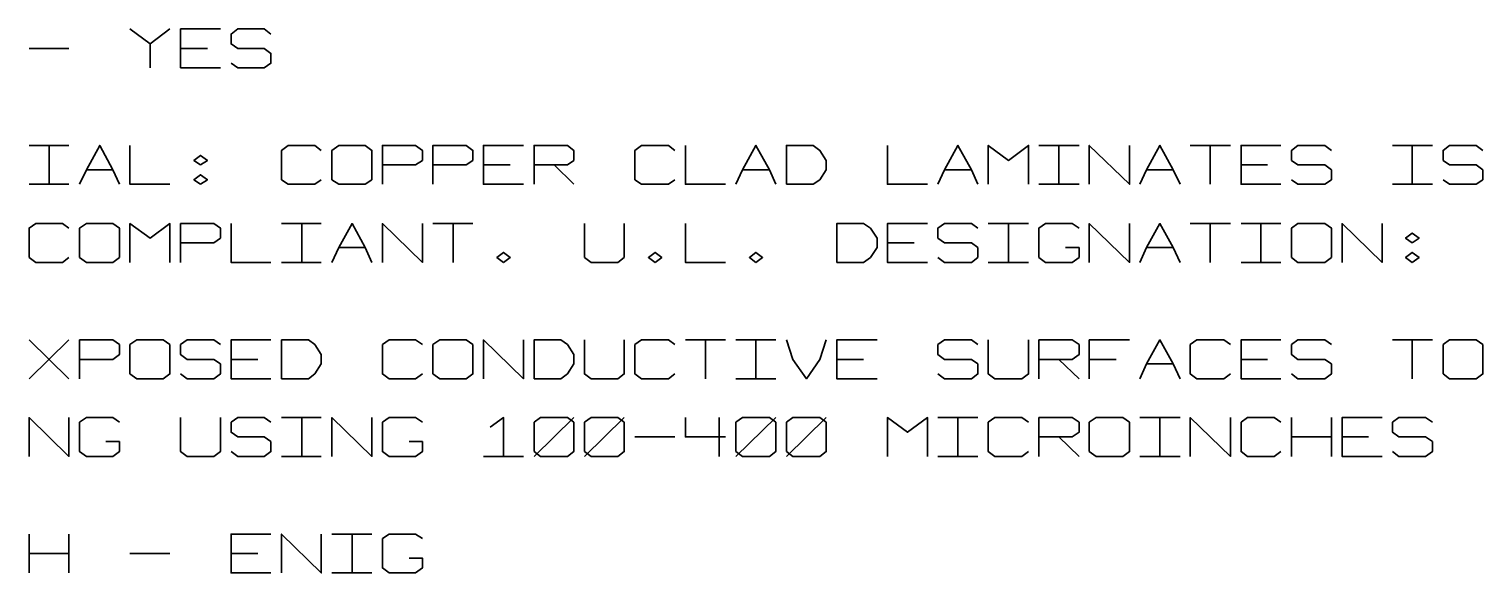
# Model space of a CAD drawing. Header units: millimetres. Extents: x 0 to 1189, y 35 to 806.
# Drawn here: x 776 to 879, y 384.5 to 423 of the extents above; entities that cross this region are included whole.
import ezdxf

# ---------------------------------------------------------------- set-up
doc = ezdxf.new("R2010")
doc.units = ezdxf.units.MM
doc.layers.add('Pen 1', color=7, linetype='Continuous')

msp = doc.modelspace()

# ---------------------------------------------------------------- linework, layer by layer
at = {"layer": 'Pen 1', "color": 7, "lineweight": 30}
for p, q in [((776.03, 421.6), (778.85, 421.6)), ((784.6, 421.92), (784.6, 420.23)), ((786.75, 421.6), (788.65, 421.6)), ((776.03, 414.73), (778.85, 414.73)), ((777.45, 414.73), (777.45, 411.98)), ((847.53, 414.73), (850.38, 414.73)), ((848.95, 414.73), (848.95, 411.98)), ((858.25, 414.73), (861.1, 414.73)), ((859.67, 414.73), (859.67, 411.98)), ((872.58, 414.73), (875.4, 414.73)), ((873.97, 414.73), (873.97, 411.98)), ((781.95, 413), (780.08, 413)), ((808.2, 413.35), (810.1, 413.35)), ((813.2, 413.35), (814.6, 411.98)), ((828.45, 413), (826.55, 413)), ((842.75, 413), (840.85, 413)), ((857.05, 413), (855.15, 413)), ((861.85, 413.35), (863.72, 413.35)), ((776.03, 411.98), (778.85, 411.98)), ((847.53, 411.98), (850.38, 411.98)), ((872.58, 411.98), (875.4, 411.98)), ((793.9, 409.2), (796.72, 409.2)), ((795.33, 409.2), (795.33, 406.45)), ((804.62, 409.2), (807.45, 409.2)), ((806.05, 409.2), (806.05, 406.45)), ((843.95, 409.2), (846.8, 409.2)), ((845.38, 409.2), (845.38, 406.45)), ((858.25, 409.2), (861.1, 409.2)), ((859.67, 409.2), (859.67, 406.45)), ((861.85, 409.2), (864.67, 409.2)), ((863.25, 409.2), (863.25, 406.45)), ((836.8, 407.83), (838.7, 407.83)), ((799.83, 407.5), (797.95, 407.5)), ((857.05, 407.5), (855.15, 407.5)), ((793.9, 406.45), (796.72, 406.45)), ((843.95, 406.45), (846.8, 406.45)), ((861.85, 406.45), (864.67, 406.45)), ((776.03, 398.2), (778.85, 400.95)), ((776.03, 400.95), (778.85, 398.2)), ((822.5, 400.95), (825.33, 400.95)), ((823.92, 400.95), (823.92, 398.2)), ((826.08, 400.95), (828.9, 400.95)), ((827.5, 400.95), (827.5, 398.2)), ((872.58, 400.95), (875.4, 400.95)), ((873.97, 400.95), (873.97, 398.2)), ((790.33, 399.58), (792.22, 399.58)), ((833.22, 399.58), (835.12, 399.58)), ((848.95, 399.58), (850.38, 398.2)), ((851.1, 399.58), (853, 399.58)), ((861.85, 399.58), (863.72, 399.58)), ((857.05, 399.25), (855.15, 399.25)), ((826.08, 398.2), (828.9, 398.2)), ((793.9, 395.45), (796.72, 395.45)), ((795.33, 395.45), (795.33, 392.7)), ((811.78, 392.7), (814.6, 395.45)), ((815.35, 392.7), (818.17, 395.45)), ((824.88, 395.45), (824.88, 392.7)), ((826.08, 392.7), (828.9, 395.45)), ((829.65, 392.7), (832.47, 395.45)), ((840.38, 395.45), (843.22, 395.45)), ((841.8, 395.45), (841.8, 392.7)), ((854.67, 395.45), (857.53, 395.45)), ((856.1, 395.45), (856.1, 392.7)), ((865.42, 392.7), (865.42, 395.45)), ((868.25, 395.45), (868.25, 392.7)), ((818.92, 394.08), (821.75, 394.08)), ((848.95, 394.08), (850.38, 392.7)), ((865.42, 394.08), (868.25, 394.08)), ((869, 394.08), (870.88, 394.08)), ((793.9, 392.7), (796.72, 392.7)), ((808.2, 392.7), (811.03, 392.7)), ((840.38, 392.7), (843.22, 392.7)), ((854.67, 392.7), (857.53, 392.7)), ((776.03, 384.45), (776.03, 387.2)), ((778.85, 387.2), (778.85, 384.45)), ((797.47, 387.2), (800.3, 387.2)), ((798.9, 387.2), (798.9, 384.45)), ((776.03, 385.83), (778.85, 385.83)), ((783.17, 385.83), (786, 385.83)), ((790.33, 385.83), (792.22, 385.83)), ((797.47, 384.45), (800.3, 384.45))]:
    msp.add_line(p, q, dxfattribs=at)
for points in [[(783.17, 422.98), (784.6, 421.92), (786, 422.98)], [(789.58, 420.23), (786.75, 420.23), (786.75, 422.98), (789.58, 422.98)], [(790.33, 420.55), (790.8, 420.23), (792.67, 420.23), (793.15, 420.55), (793.15, 421.25), (792.67, 421.6), (790.8, 421.6), (790.33, 421.92), (790.33, 422.62), (790.8, 422.98), (792.67, 422.98), (793.15, 422.62)], [(779.6, 411.98), (780.08, 413), (781.03, 414.73), (781.95, 413), (782.42, 411.98)], [(783.17, 414.73), (783.17, 411.98), (786, 411.98)], [(788.17, 413.35), (787.7, 413.67), (788.17, 414.02), (788.65, 413.67), (788.17, 413.35)], [(796.72, 412.3), (796.25, 411.98), (794.38, 411.98), (793.9, 412.3), (793.9, 414.38), (794.38, 414.73), (796.25, 414.73), (796.72, 414.38)], [(797.47, 412.3), (797.95, 411.98), (799.83, 411.98), (800.3, 412.3), (800.3, 414.38), (799.83, 414.73), (797.95, 414.73), (797.47, 414.38), (797.47, 412.3)], [(801.05, 411.98), (801.05, 414.73), (803.4, 414.73), (803.88, 414.38), (803.88, 413.67), (803.4, 413.35), (801.05, 413.35)], [(804.62, 411.98), (804.62, 414.73), (806.97, 414.73), (807.45, 414.38), (807.45, 413.67), (806.97, 413.35), (804.62, 413.35)], [(811.03, 411.98), (808.2, 411.98), (808.2, 414.73), (811.03, 414.73)], [(811.78, 411.98), (811.78, 414.73), (814.15, 414.73), (814.6, 414.38), (814.6, 413.67), (814.15, 413.35), (811.78, 413.35)], [(821.75, 412.3), (821.3, 411.98), (819.4, 411.98), (818.92, 412.3), (818.92, 414.38), (819.4, 414.73), (821.3, 414.73), (821.75, 414.38)], [(822.5, 414.73), (822.5, 411.98), (825.33, 411.98)], [(826.08, 411.98), (826.55, 413), (827.5, 414.73), (828.45, 413), (828.9, 411.98)], [(829.65, 411.98), (829.65, 414.73), (831.55, 414.73), (832.03, 414.38), (832.47, 413.67), (832.47, 413), (832.03, 412.3), (831.55, 411.98), (829.65, 411.98)], [(836.8, 414.73), (836.8, 411.98), (839.65, 411.98)], [(840.38, 411.98), (840.85, 413), (841.8, 414.73), (842.75, 413), (843.22, 411.98)], [(843.95, 411.98), (843.95, 414.73), (845.38, 413.67), (846.8, 414.73), (846.8, 411.98)], [(851.1, 411.98), (851.1, 414.73), (853.95, 411.98), (853.95, 414.73)], [(854.67, 411.98), (855.15, 413), (856.1, 414.73), (857.05, 413), (857.53, 411.98)], [(864.67, 411.98), (861.85, 411.98), (861.85, 414.73), (864.67, 414.73)], [(865.42, 412.3), (865.88, 411.98), (867.78, 411.98), (868.25, 412.3), (868.25, 413), (867.78, 413.35), (865.88, 413.35), (865.42, 413.67), (865.42, 414.38), (865.88, 414.73), (867.78, 414.73), (868.25, 414.38)], [(876.15, 412.3), (876.6, 411.98), (878.5, 411.98), (878.97, 412.3), (878.97, 413), (878.5, 413.35), (876.6, 413.35), (876.15, 413.67), (876.15, 414.38), (876.6, 414.73), (878.5, 414.73), (878.97, 414.38)], [(788.17, 411.98), (787.7, 412.3), (788.17, 412.65), (788.65, 412.3), (788.17, 411.98)], [(778.85, 406.8), (778.38, 406.45), (776.5, 406.45), (776.03, 406.8), (776.03, 408.88), (776.5, 409.2), (778.38, 409.2), (778.85, 408.88)], [(779.6, 406.8), (780.08, 406.45), (781.95, 406.45), (782.42, 406.8), (782.42, 408.88), (781.95, 409.2), (780.08, 409.2), (779.6, 408.88), (779.6, 406.8)], [(783.17, 406.45), (783.17, 409.2), (784.6, 408.17), (786, 409.2), (786, 406.45)], [(786.75, 406.45), (786.75, 409.2), (789.1, 409.2), (789.58, 408.88), (789.58, 408.17), (789.1, 407.83), (786.75, 407.83)], [(790.33, 409.2), (790.33, 406.45), (793.15, 406.45)], [(797.47, 406.45), (797.95, 407.5), (798.9, 409.2), (799.83, 407.5), (800.3, 406.45)], [(801.05, 406.45), (801.05, 409.2), (803.88, 406.45), (803.88, 409.2)], [(815.35, 409.2), (815.35, 406.8), (815.83, 406.45), (817.72, 406.45), (818.17, 406.8), (818.17, 409.2)], [(822.5, 409.2), (822.5, 406.45), (825.33, 406.45)], [(833.22, 406.45), (833.22, 409.2), (835.12, 409.2), (835.6, 408.88), (836.08, 408.17), (836.08, 407.5), (835.6, 406.8), (835.12, 406.45), (833.22, 406.45)], [(839.65, 406.45), (836.8, 406.45), (836.8, 409.2), (839.65, 409.2)], [(840.38, 406.8), (840.85, 406.45), (842.75, 406.45), (843.22, 406.8), (843.22, 407.5), (842.75, 407.83), (840.85, 407.83), (840.38, 408.17), (840.38, 408.88), (840.85, 409.2), (842.75, 409.2), (843.22, 408.88)], [(849.42, 407.5), (850.38, 407.5), (850.38, 406.8), (849.9, 406.45), (848, 406.45), (847.53, 406.8), (847.53, 408.88), (848, 409.2), (849.9, 409.2), (850.38, 408.88)], [(851.1, 406.45), (851.1, 409.2), (853.95, 406.45), (853.95, 409.2)], [(854.67, 406.45), (855.15, 407.5), (856.1, 409.2), (857.05, 407.5), (857.53, 406.45)], [(865.42, 406.8), (865.88, 406.45), (867.78, 406.45), (868.25, 406.8), (868.25, 408.88), (867.78, 409.2), (865.88, 409.2), (865.42, 408.88), (865.42, 406.8)], [(869, 406.45), (869, 409.2), (871.83, 406.45), (871.83, 409.2)], [(873.97, 407.83), (873.5, 408.17), (873.97, 408.52), (874.45, 408.17), (873.97, 407.83)], [(809.62, 406.45), (809.15, 406.8), (809.62, 407.15), (810.1, 406.8), (809.62, 406.45)], [(820.35, 406.45), (819.88, 406.8), (820.35, 407.15), (820.83, 406.8), (820.35, 406.45)], [(827.5, 406.45), (827.03, 406.8), (827.5, 407.15), (827.97, 406.8), (827.5, 406.45)], [(873.97, 406.45), (873.5, 406.8), (873.97, 407.15), (874.45, 406.8), (873.97, 406.45)], [(779.6, 398.2), (779.6, 400.95), (781.95, 400.95), (782.42, 400.62), (782.42, 399.92), (781.95, 399.58), (779.6, 399.58)], [(783.17, 398.55), (783.65, 398.2), (785.53, 398.2), (786, 398.55), (786, 400.62), (785.53, 400.95), (783.65, 400.95), (783.17, 400.62), (783.17, 398.55)], [(786.75, 398.55), (787.22, 398.2), (789.1, 398.2), (789.58, 398.55), (789.58, 399.25), (789.1, 399.58), (787.22, 399.58), (786.75, 399.92), (786.75, 400.62), (787.22, 400.95), (789.1, 400.95), (789.58, 400.62)], [(793.15, 398.2), (790.33, 398.2), (790.33, 400.95), (793.15, 400.95)], [(793.9, 398.2), (793.9, 400.95), (795.8, 400.95), (796.25, 400.62), (796.72, 399.92), (796.72, 399.25), (796.25, 398.55), (795.8, 398.2), (793.9, 398.2)], [(803.88, 398.55), (803.4, 398.2), (801.53, 398.2), (801.05, 398.55), (801.05, 400.62), (801.53, 400.95), (803.4, 400.95), (803.88, 400.62)], [(804.62, 398.55), (805.1, 398.2), (806.97, 398.2), (807.45, 398.55), (807.45, 400.62), (806.97, 400.95), (805.1, 400.95), (804.62, 400.62), (804.62, 398.55)], [(808.2, 398.2), (808.2, 400.95), (811.03, 398.2), (811.03, 400.95)], [(811.78, 398.2), (811.78, 400.95), (813.67, 400.95), (814.15, 400.62), (814.6, 399.92), (814.6, 399.25), (814.15, 398.55), (813.67, 398.2), (811.78, 398.2)], [(815.35, 400.95), (815.35, 398.55), (815.83, 398.2), (817.72, 398.2), (818.17, 398.55), (818.17, 400.95)], [(821.75, 398.55), (821.3, 398.2), (819.4, 398.2), (818.92, 398.55), (818.92, 400.62), (819.4, 400.95), (821.3, 400.95), (821.75, 400.62)], [(829.65, 400.95), (830.12, 399.58), (831.08, 398.2), (832.03, 399.58), (832.47, 400.95)], [(836.08, 398.2), (833.22, 398.2), (833.22, 400.95), (836.08, 400.95)], [(840.38, 398.55), (840.85, 398.2), (842.75, 398.2), (843.22, 398.55), (843.22, 399.25), (842.75, 399.58), (840.85, 399.58), (840.38, 399.92), (840.38, 400.62), (840.85, 400.95), (842.75, 400.95), (843.22, 400.62)], [(843.95, 400.95), (843.95, 398.55), (844.42, 398.2), (846.33, 398.2), (846.8, 398.55), (846.8, 400.95)], [(847.53, 398.2), (847.53, 400.95), (849.9, 400.95), (850.38, 400.62), (850.38, 399.92), (849.9, 399.58), (847.53, 399.58)], [(851.1, 398.2), (851.1, 400.95), (853.95, 400.95)], [(854.67, 398.2), (855.15, 399.25), (856.1, 400.95), (857.05, 399.25), (857.53, 398.2)], [(861.1, 398.55), (860.62, 398.2), (858.72, 398.2), (858.25, 398.55), (858.25, 400.62), (858.72, 400.95), (860.62, 400.95), (861.1, 400.62)], [(864.67, 398.2), (861.85, 398.2), (861.85, 400.95), (864.67, 400.95)], [(865.42, 398.55), (865.88, 398.2), (867.78, 398.2), (868.25, 398.55), (868.25, 399.25), (867.78, 399.58), (865.88, 399.58), (865.42, 399.92), (865.42, 400.62), (865.88, 400.95), (867.78, 400.95), (868.25, 400.62)], [(876.15, 398.55), (876.6, 398.2), (878.5, 398.2), (878.97, 398.55), (878.97, 400.62), (878.5, 400.95), (876.6, 400.95), (876.15, 400.62), (876.15, 398.55)], [(776.03, 392.7), (776.03, 395.45), (778.85, 392.7), (778.85, 395.45)], [(781.47, 393.75), (782.42, 393.75), (782.42, 393.05), (781.95, 392.7), (780.08, 392.7), (779.6, 393.05), (779.6, 395.12), (780.08, 395.45), (781.95, 395.45), (782.42, 395.12)], [(786.75, 395.45), (786.75, 393.05), (787.22, 392.7), (789.1, 392.7), (789.58, 393.05), (789.58, 395.45)], [(790.33, 393.05), (790.8, 392.7), (792.67, 392.7), (793.15, 393.05), (793.15, 393.75), (792.67, 394.08), (790.8, 394.08), (790.33, 394.42), (790.33, 395.12), (790.8, 395.45), (792.67, 395.45), (793.15, 395.12)], [(797.47, 392.7), (797.47, 395.45), (800.3, 392.7), (800.3, 395.45)], [(802.95, 393.75), (803.88, 393.75), (803.88, 393.05), (803.4, 392.7), (801.53, 392.7), (801.05, 393.05), (801.05, 395.12), (801.53, 395.45), (803.4, 395.45), (803.88, 395.12)], [(809.62, 392.7), (809.62, 395.45), (808.67, 394.77)], [(811.78, 393.05), (811.78, 395.12), (812.25, 395.45), (814.15, 395.45), (814.6, 395.12), (814.6, 393.05), (814.15, 392.7), (812.25, 392.7), (811.78, 393.05)], [(815.35, 393.05), (815.35, 395.12), (815.83, 395.45), (817.72, 395.45), (818.17, 395.12), (818.17, 393.05), (817.72, 392.7), (815.83, 392.7), (815.35, 393.05)], [(822.5, 395.45), (822.5, 394.08), (825.33, 394.08)], [(826.08, 393.05), (826.08, 395.12), (826.55, 395.45), (828.45, 395.45), (828.9, 395.12), (828.9, 393.05), (828.45, 392.7), (826.55, 392.7), (826.08, 393.05)], [(829.65, 393.05), (829.65, 395.12), (830.12, 395.45), (832.03, 395.45), (832.47, 395.12), (832.47, 393.05), (832.03, 392.7), (830.12, 392.7), (829.65, 393.05)], [(836.8, 392.7), (836.8, 395.45), (838.22, 394.42), (839.65, 395.45), (839.65, 392.7)], [(846.8, 393.05), (846.33, 392.7), (844.42, 392.7), (843.95, 393.05), (843.95, 395.12), (844.42, 395.45), (846.33, 395.45), (846.8, 395.12)], [(847.53, 392.7), (847.53, 395.45), (849.9, 395.45), (850.38, 395.12), (850.38, 394.42), (849.9, 394.08), (847.53, 394.08)], [(851.1, 393.05), (851.58, 392.7), (853.47, 392.7), (853.95, 393.05), (853.95, 395.12), (853.47, 395.45), (851.58, 395.45), (851.1, 395.12), (851.1, 393.05)], [(858.25, 392.7), (858.25, 395.45), (861.1, 392.7), (861.1, 395.45)], [(864.67, 393.05), (864.2, 392.7), (862.3, 392.7), (861.85, 393.05), (861.85, 395.12), (862.3, 395.45), (864.2, 395.45), (864.67, 395.12)], [(871.83, 392.7), (869, 392.7), (869, 395.45), (871.83, 395.45)], [(872.58, 393.05), (873.03, 392.7), (874.92, 392.7), (875.4, 393.05), (875.4, 393.75), (874.92, 394.08), (873.03, 394.08), (872.58, 394.42), (872.58, 395.12), (873.03, 395.45), (874.92, 395.45), (875.4, 395.12)], [(793.15, 384.45), (790.33, 384.45), (790.33, 387.2), (793.15, 387.2)], [(793.9, 384.45), (793.9, 387.2), (796.72, 384.45), (796.72, 387.2)], [(802.95, 385.5), (803.88, 385.5), (803.88, 384.8), (803.4, 384.45), (801.53, 384.45), (801.05, 384.8), (801.05, 386.88), (801.53, 387.2), (803.4, 387.2), (803.88, 386.88)]]:
    msp.add_lwpolyline(points, dxfattribs=at)

doc.saveas('drawing.dxf')
